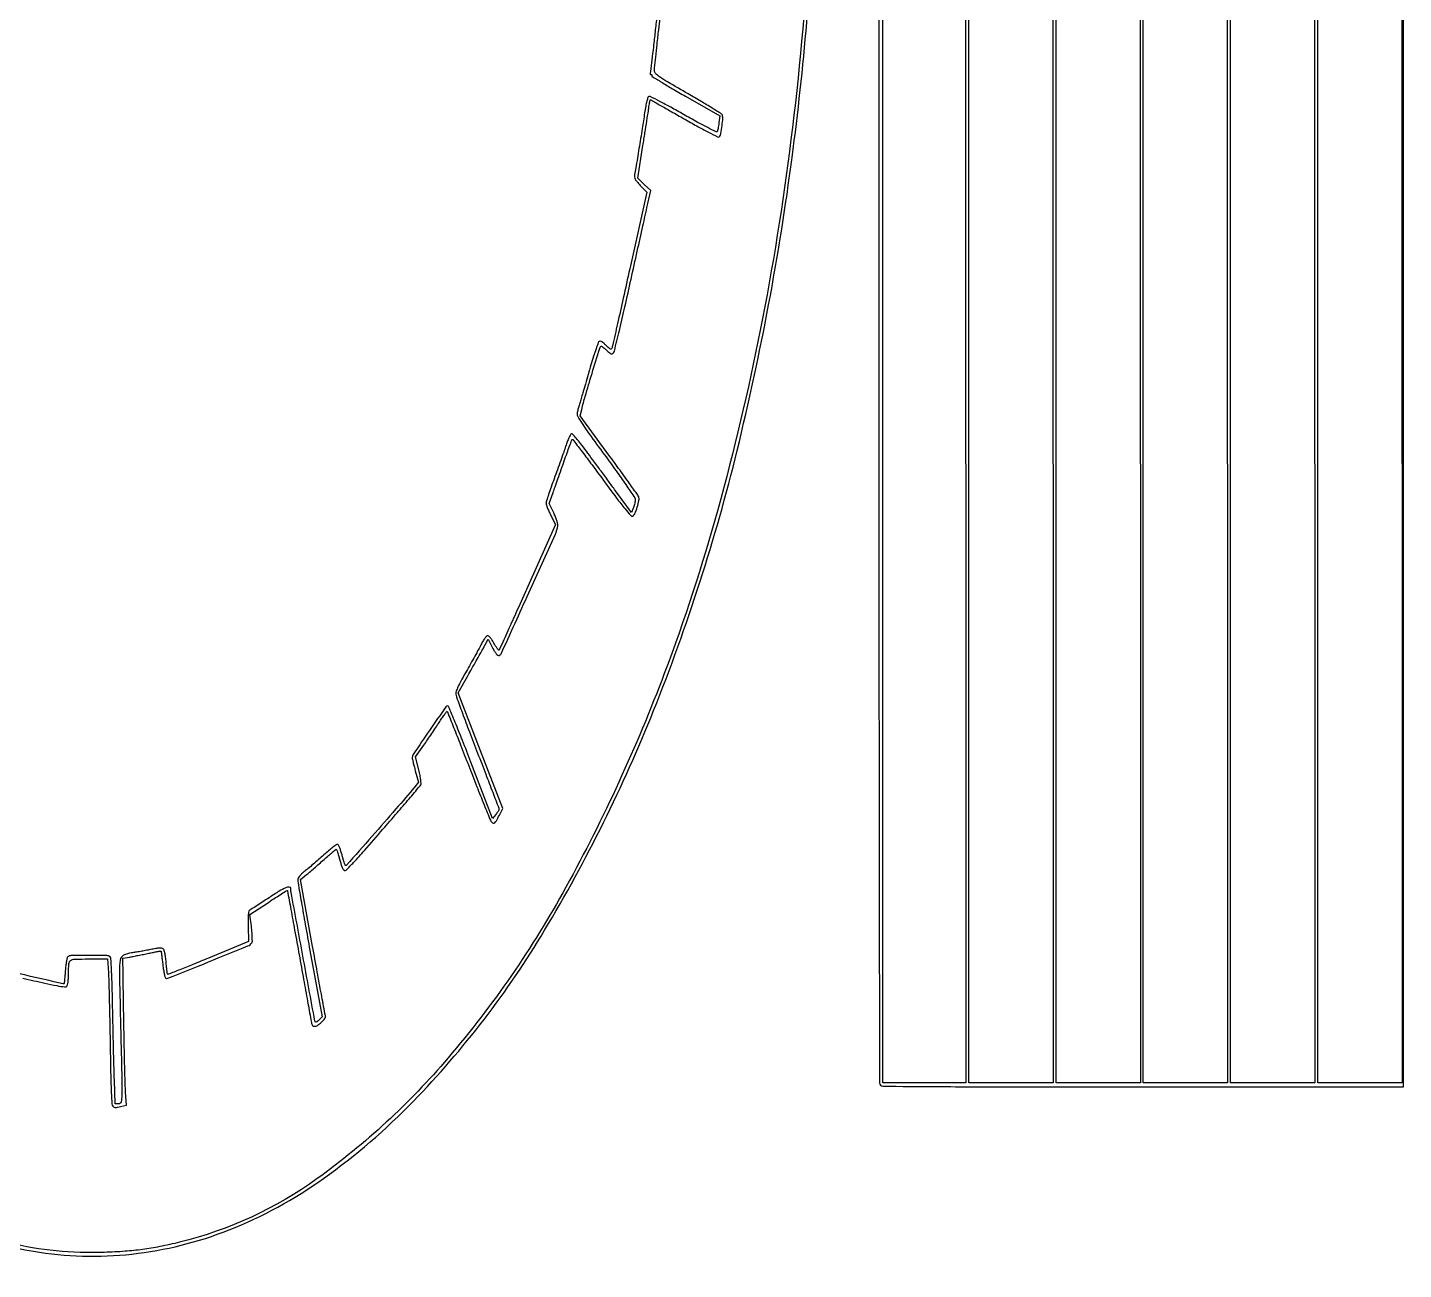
# Model space of a CAD drawing. Extents: x 0 to 4048, y 0 to 4048.
# Drawn here: x 3070 to 4048, y 0 to 883 of the extents above; entities that cross this region are included whole.
import ezdxf

# ---------------------------------------------------------------- set-up
doc = ezdxf.new("R2010")
doc.units = 0

msp = doc.modelspace()

# ---------------------------------------------------------------- linework, layer by layer
for points in [[(3676.581787, 1895.393011, 0.310012), (3675.508059, 1893.834125, 0.000032), (3675.250621, 1755.264546, 0.00041), (3675.040912, 1540.092981, 0.000039), (3675, 1013.593011, 0.000057), (3675.051057, 567.511111, 0.000283), (3675.250681, 316.231196, 0.00001), (3675.50375, 132.877573, 0.198548), (3676.2, 131.2, 0.197015), (3677.831644, 130.517159, 0.000218), (3716.250929, 130.253238, 0.001329), (3769.531928, 130.052056, 0.000279), (3862.7, 130), (4048, 130), (4048, 1894.5), (4048, 3659)], [(3026.20093, 25.550264, 0.044149), (3074, 13.085487, 0.069624), (3144.034313, 11.136001, 0.066417), (3213.117588, 28.322717, 0.060992), (3280.185656, 64.814658, 0.045187), (3344.233523, 119.915917, 0.05781), (3437.479935, 241.426226, 0.039421), (3514.90243, 397.595428, 0.035382), (3574.320317, 582.630616, 0.027296), (3613.40159, 791, 0.022582), (3629.9491, 983.681395, 0.022399), (3629.119737, 1177.594253, 0.022827), (3611.142496, 1366.831026, 0.025988), (3576.349844, 1545.5, 0.017365), (3543.105585, 1661.539393, 0.021825), (3503.985934, 1766.298988, 0.023533), (3458.952844, 1859.981622, 0.028756), (3407.928127, 1942.713735, 0.009849)], [(3412.442866, 1931.6114, -0.040514), (3478.568011, 1816.775059, -0.027901), (3535.080911, 1677.585177, -0.025907), (3579.83152, 1520.833731, -0.022601), (3610.56188, 1353, -0.01286), (3621.570458, 1253.491727, -0.01202), (3627.75406, 1151.281707, -0.011883), (3629.06183, 1047.680489, -0.011837), (3625.450747, 944, -0.016464), (3612.588432, 803.684968, -0.017767), (3590.721613, 668.069815, -0.018557), (3560.493645, 540.411111, -0.022809), (3522.532072, 424, -0.035263), (3452.646627, 272.153071, -0.050997), (3368.844006, 150.636059, -0.060107), (3275.764131, 64.77409, -0.096426), (3178, 19.610881, -0.010239), (3163.893159, 16.456016, -0.016016), (3151.629102, 14.382194, -0.015879), (3139.181111, 13.086331, -0.009838), (3124.5, 12.317842, -0.032212), (3090.200043, 13.408251, -0.033925), (3056.925154, 18.914963, -0.032911)], [(3532.750641, 967.664329, -0.000041), (3529.418986, 910.828768, -0.163935)], [(3531.557459, 908.334334, 0.000111), (3535.292883, 969.48405, 0.000216)], [(3066.5, 207.384257, 0.001876), (3082.126924, 203.789294, 0.009917), (3090.736361, 202.021394, 0.010329), (3096.267493, 201.11721, 0.235561), (3097.75, 201.610647, 0.136731), (3098.282075, 202.550751, 0.025288), (3098.666668, 204.521973, 0.022927), (3098.918998, 207.134839, 0.012608), (3099, 210.346784, -0.016339), (3099.238137, 217.632251, -0.221281), (3100.48404, 219.908025, -0.152911), (3103.254868, 220.859851, -0.006854), (3113.478168, 221), (3126.742358, 221), (3127.351469, 211.25, -0.008438), (3127.624263, 205.26075, -0.001014), (3127.976244, 192.037092, -0.001207), (3128.324775, 176.31795, -0.000993), (3128.623016, 159.535846, 0.001283), (3129.016919, 138.072858, 0.006275), (3129.423188, 125.938247, 0.00488), (3129.873045, 117.881668, 0.181933), (3130.616817, 116.240326, 0.092842), (3131.486485, 115.645042, 0.09333), (3132.511026, 115.406265, 0.059609), (3133.907062, 115.512886, 0.016934), (3136.030484, 116.008209), (3140.112785, 117.107458), (3139.573873, 126.303729, -0.008699), (3139.187477, 135.691323, -0.000815), (3138.676452, 158.800812, -0.001113), (3138.201659, 184.808859, -0.001225), (3137.85959, 210), (3137.731609, 221.5), (3142.615804, 222.382443, 0.003091), (3145.070087, 222.841552, 0.001108), (3148.562143, 223.525195, 0.001099), (3152.387662, 224.291671, 0.001301), (3156, 225.03349, -0.002596), (3159.274304, 225.697062, -0.004201), (3162.066721, 226.223559, -0.000869), (3164.517382, 226.659934, -0.234795), (3164.716496, 226.601218, -0.173218), (3164.81744, 226.407214, -0.000646), (3165.165632, 223.85228, -0.003237), (3165.539244, 220.942062, -0.002016), (3165.941454, 217.525213, 0.009088), (3166.400035, 214.053171, 0.012647), (3166.945273, 210.965561, 0.009121), (3167.50674, 208.434802, 0.138076), (3167.942572, 207.657428, 0.300235), (3169.70215, 207.296981, 0.000556), (3198.455352, 218.861584, 0.000934), (3226.597808, 230.278074, 0.143005), (3229.274474, 232.404493, 0.157997), (3229.696755, 233.760118, 0.010142), (3229.563671, 237.955631, 0.013761), (3229.152909, 243.110724, 0.009045), (3228.409926, 249.017784), (3227.90267, 252.535568), (3241.113071, 261.272714, -0.001889), (3246.192428, 264.604602, -0.003144), (3250.499724, 267.368438, -0.000399), (3254.331001, 269.788675, -0.38914), (3254.516857, 269.75493, -0.117257), (3254.619517, 269.522252, -0.000021), (3257.069987, 256.209261, -0.000485), (3259.768601, 241.46431, -0.000294), (3262.936803, 224, 0.000092), (3266.128941, 206.363168, 0.00014), (3268.906412, 191.057812, 0.000048), (3271.311799, 177.831053, 0.003768), (3271.706683, 175.75, 0.110609), (3272.569641, 173.793371, 0.247546), (3273.990568, 173.10741, 0.1421), (3276.038763, 173.781362, 0.035002), (3278.843252, 176.004015, 0.026227), (3280.219995, 177.400701, 0.049213), (3281.149761, 178.682839, 0.064924), (3281.627669, 179.815068, 0.139615), (3281.620444, 180.754015, -0.025388), (3281.290746, 182.13491, -0.000131), (3278.732444, 195.931876, -0.000588), (3275.841522, 211.648689, -0.000373), (3272.50763, 229.971521), (3263.906599, 277.443042), (3268.189119, 280.971521, 0.004532), (3270.380868, 282.810962, 0.001437), (3273.616743, 285.593197, 0.001434), (3277.206263, 288.715528, 0.001595), (3280.652386, 291.75, -0.002847), (3283.824496, 294.529126, -0.004508), (3286.577407, 296.870313, -0.001223), (3288.992204, 298.876713, -0.174448), (3289.334812, 299, -0.31953), (3289.582057, 298.824029, -0.00412), (3290.226142, 296.91535, -0.010063), (3290.92763, 294.624002, -0.006209), (3291.66464, 291.903318, 0.016113), (3292.476399, 289.125867, 0.021122), (3293.404543, 286.65111, 0.019225), (3294.324452, 284.694522, 0.151509), (3295.020527, 283.989015, 0.331827), (3296.407441, 284.197764, 0.006477), (3301.712286, 289.694215, 0.008688), (3309.415765, 298.176288, 0.001843), (3322.524132, 313.234891, 0.000732), (3332.544337, 324.866281, 0.001146), (3341.128175, 334.906343, 0.000292), (3348.604606, 343.702214, 0.04295), (3349.380292, 344.793222, 0.14749), (3349.649581, 345.896781, 0.019782), (3349.424776, 348.30477, 0.018955), (3348.877784, 351.480794, 0.009379), (3347.955986, 355.467683), (3345.651388, 364.64731), (3351.589136, 373.073655, 0.002977), (3354.225226, 376.862274, 0.0019), (3357.247473, 381.29753, 0.001908), (3360.177547, 385.668682, 0.003553), (3362.513443, 389.237084, -0.00453), (3364.4638, 392.203857, -0.007183), (3366.19343, 394.705194, -0.00247), (3367.715174, 396.817534, -0.233509), (3368.038658, 396.987084, -0.313116), (3368.337857, 396.789808, -0.000155), (3372.79437, 385.653985, -0.001902), (3377.722082, 373.192341, -0.001148), (3383.471903, 358.388184, 0.001879), (3389.285848, 343.483561, 0.00293), (3394.417868, 330.691926, 0.000843), (3398.961251, 319.610226, 0.098977), (3399.818959, 318.323898, 0.11932), (3401.002506, 317.601705, 0.265263), (3402.001037, 317.812675, 0.082523), (3403.135651, 319.2177, 0.007377), (3405.318031, 323.213522), (3407.802825, 327.927044), (3391.876488, 369.132394), (3375.950151, 410.337745), (3382.830907, 422.418872, 0.000826), (3385.743196, 427.551925, 0.0007), (3388.804111, 432.985514, 0.000706), (3391.579169, 437.944213, 0.001982), (3393.502879, 441.425431), (3397.294095, 448.350861), (3400.397048, 442.375587, 0.015077), (3401.838922, 439.792519, 0.036694), (3403.092496, 438.008918, 0.051267), (3404.164327, 436.943556, 0.231672), (3405, 436.75263, 0.232524), (3406.569919, 438.042085, 0.000224), (3426.232608, 481.395915, 0.000642), (3445.082305, 523.149317, 0.068067), (3446.845904, 529.127824, 0.098737), (3446.786925, 530.411691, 0.017693), (3446.125474, 532.72829, 0.018494), (3445.139572, 535.425058, 0.015777), (3443.907639, 538.190919), (3440.62347, 544.979633), (3443.429013, 552.739817, 0.001079), (3444.854528, 556.709579, 0.000357), (3446.929267, 562.539881, 0.000356), (3449.219773, 569.005703, 0.000404), (3451.405072, 575.20446, -0.001861), (3453.423609, 580.87742, -0.002918), (3455.205812, 585.738549, -0.000785), (3456.78963, 589.961515, -0.106655), (3457.083038, 590.416371, -0.452785), (3457.461109, 590.391786, -0.000423), (3463.449948, 582.589881, -0.003223), (3470.16506, 573.708498, -0.001923), (3478.045038, 563.060412, 0.002011), (3488.603297, 548.798469, 0.010427), (3494.63056, 541.066758, 0.009811), (3498.695242, 536.266607, 0.348107), (3500.043452, 536.023255, 0.172017), (3501.588677, 537.719985, 0.02314), (3503.27695, 542.320349, 0.024439), (3504.523841, 547.072757, 0.141701), (3504.334604, 549.631989, 0.065102), (3503.635221, 550.957986, 0.000743), (3497.83364, 559.138638, 0.002269), (3491.07046, 568.554497, 0.001477), (3483.17709, 579.371886), (3462.712773, 607.243772), (3463.852354, 611.871886, -0.010536), (3466.329805, 621.092061, -0.002117), (3471.1549, 637.391793, -0.000344), (3476.597804, 655.451524, -0.12362), (3477.313105, 656.646438, -0.314248), (3477.792102, 656.731843, -0.033149), (3478.845812, 656.157865, -0.031578), (3480.133086, 655.22286, -0.019616), (3481.524181, 653.976562, 0.011831), (3483.525484, 652.126618, 0.085654), (3484.63784, 651.442227, 0.194667), (3485.491229, 651.445513, 0.110688), (3486.350942, 652.044915, 0.126546), (3487.052912, 653.361888, 0.000632), (3490.596836, 668.053819, 0.002809), (3494.525038, 684.84494, 0.001769), (3498.933823, 704.5, -0.000093), (3503.343352, 724.471634, -0.000131), (3507.28126, 742.269369, -0.000075), (3510.611599, 757.291799, -0.001836), (3511.55228, 761.459554), (3512.920396, 767.419108), (3508.287885, 771.857835), (3503.655373, 776.296561), (3507.339973, 799.398281, 0.00052), (3508.796563, 808.592218, 0.000654), (3510.125416, 817.109182, 0.00052), (3511.223605, 824.257895, 0.005211), (3511.648211, 827.25, -0.007488), (3511.915108, 829.071104, -0.01224), (3512.202066, 830.604688, -0.005906), (3512.485234, 831.863503, -0.347482), (3512.657928, 832, -0.128834), (3512.949984, 831.923476, -0.000096), (3519.83629, 828.04706, -0.001085), (3527.511582, 823.702602, -0.000663), (3536.552751, 818.543184, 0.003939), (3545.663463, 813.422927, 0.006235), (3553.559669, 809.194286, 0.001992), (3560.413745, 805.667598, 0.212524), (3561.436363, 805.613954, 0.256655), (3562.432684, 806.79222, 0.011315), (3563.409378, 812.257891, 0.018121), (3564.055458, 817.709455, 0.075507), (3563.827994, 821.000647, 0.198568), (3563.219976, 821.867322, 0.001886), (3556.546348, 826.081342, 0.005923), (3548.723308, 830.851914, 0.003754), (3539.5, 836.234328, -0.001752), (3524.890461, 844.681719, -0.019016), (3519.144097, 848.330804, -0.050321), (3516.357818, 850.698503, -0.199083), (3515.5555, 852.7497, -0.019821), (3515.672331, 854.700598, -0.00066), (3516.452695, 862.418194, -0.001254), (3517.408736, 871.524759, -0.000873), (3518.531845, 881.801599), (3521.45269, 908.103198)], [(3517.261209, 891.255359, 0.002858), (3516.005344, 880.453975, -0.000954), (3514.790747, 869.649082, -0.001487), (3513.698742, 860.344293, -0.000406), (3512.716152, 852.237038, -0.052006), (3512.48989, 851.25, 0.075545), (3512.40372, 850.772272, 0.119439), (3512.490103, 850.367188, 0.145953), (3512.7335, 850.099396, 0.136648), (3513.090402, 850, -0.080234), (3513.44753, 849.942321, -0.158482), (3513.676391, 849.773837, -0.183982), (3513.742518, 849.523193, -0.112377), (3513.6422, 849.230085, 0.413823), (3513.75756, 848.739951, 0.001018), (3520.48052, 844.591453, 0.005033), (3528.258779, 839.920797, 0.003014), (3537.589778, 834.520156), (3562.01319, 820.580143), (3561.375938, 815.540072, -0.008636), (3561.086584, 813.531021, -0.010535), (3560.743947, 811.662746, -0.009182), (3560.395502, 810.110484, -0.070313), (3560.119343, 809.418213, -0.396492), (3559.387502, 809.195133, -0.003078), (3553.372252, 812.214744, -0.008024), (3545.901434, 816.175085, -0.003584), (3536.191967, 821.614559, 0.00385), (3527.16118, 826.66752, 0.006099), (3519.339148, 830.841999, 0.001911), (3512.544399, 834.329546, 0.212304), (3511.551095, 834.381233, 0.225583), (3510.891512, 833.68817, 0.016255), (3510.128094, 831.076673, 0.017834), (3509.337574, 827.47795, 0.007927), (3508.540875, 822.684888, -0.002043), (3506.820607, 811.525145, -0.001003), (3504.54428, 797.332974, -0.000623), (3502.290447, 783.567462, -0.009337), (3501.409101, 778.784097, 0.084286), (3501.356109, 777.164491, 0.088214), (3501.844996, 775.645803, 0.053392), (3503.059689, 773.847588, 0.012813), (3505.454656, 771.15193), (3510.053246, 766.235666), (3497.99212, 711.867833, -0.000254), (3493.327884, 690.893206, -0.000402), (3489.307653, 672.925734, -0.000083), (3485.753926, 657.115127, -0.01875), (3485.36488, 655.645302, -0.115714), (3484.896037, 654.838944, -0.309119), (3484.278414, 654.70463, -0.089288), (3483.29076, 655.328765, -0.007955), (3481.146437, 657.357008, 0.020657), (3479.518591, 658.820223, 0.043658), (3478.12247, 659.782799, 0.06049), (3476.997821, 660.252372, 0.210078), (3476.235147, 660.145329, 0.168132), (3475.596153, 659.361694, 0.004114), (3474.009783, 654.915307, 0.008481), (3472.261743, 649.59611, 0.005615), (3470.427346, 643.433624, -0.001149), (3468.501675, 636.746638, -0.001034), (3466.477273, 629.830502, -0.001036), (3464.636433, 623.636718, -0.003278), (3463.36802, 619.5, 0.004823), (3462.382732, 616.250882, 0.005402), (3461.498217, 613.103724, 0.004989), (3460.801115, 610.409655, 0.028575), (3460.528098, 608.959485, 0.169454), (3460.99375, 606.739605, 0.010937), (3464.578416, 601.076982, 0.009819), (3470.478307, 592.56085, 0.002087), (3481.099332, 577.984078, -0.003199), (3489.253866, 566.739959, -0.005342), (3495.953423, 557.161991, -0.001883), (3501.515059, 548.961047, -0.158743), (3501.923922, 547.524592, -0.037144), (3501.810012, 546.510077, -0.012894), (3501.50026, 545.069914, -0.012728), (3501.076201, 543.495461, -0.014469), (3500.588502, 542.011284), (3499.329159, 538.522568), (3487.884664, 554.011284, -0.000165), (3482.823342, 560.865882, -0.000112), (3477.063954, 568.674911, -0.000113), (3471.505712, 576.218291, -0.000226), (3467.119198, 582.179902, 0.006307), (3463.054519, 587.565651, 0.015204), (3459.878758, 591.417192, 0.011607), (3457.379595, 594.136992, 0.301368), (3456.452417, 594.343367, 0.181029), (3455.798776, 593.764754, 0.013269), (3454.712574, 591.580616, 0.017146), (3453.546758, 588.828354, 0.012096), (3452.419407, 585.663466, -0.004084), (3451.016598, 581.516227, -0.001376), (3448.905232, 575.491768, -0.001368), (3446.533462, 568.841455, -0.001568), (3444.229772, 562.5, 0.002712), (3442.104658, 556.60816, 0.003795), (3440.274256, 551.31875, 0.002297), (3438.788809, 546.85077, 0.049729), (3438.491006, 545.5, 0.10337), (3438.59338, 544.344766, 0.015384), (3439.343857, 542.118666, 0.016762), (3440.414327, 539.510352, 0.013736), (3441.7262, 536.797585), (3445.197726, 530.09517), (3425.440518, 485.797585, -0.000532), (3417.82045, 468.761388, -0.000862), (3411.301349, 454.294948, -0.000106), (3405.465705, 441.411778, -0.070386), (3405.051341, 440.759686, -0.44986), (3404.651428, 440.752202, -0.02407), (3403.735605, 441.848591, -0.024567), (3402.640194, 443.454406, -0.013711), (3401.459686, 445.506189, 0.019741), (3400.216667, 447.607594, 0.02724), (3398.928783, 449.381021, 0.026376), (3397.751855, 450.682184, 0.198362), (3397, 450.992214, 0.219385), (3396.209492, 450.627319, 0.020726), (3394.858466, 448.90429, 0.022895), (3393.333976, 446.565924, 0.014427), (3391.761957, 443.709501, -0.00546), (3389.853566, 440.08969, -0.002017), (3387.087997, 435.028916, -0.001999), (3384.024736, 429.52885, -0.002406), (3381.09977, 424.384249, 0.006835), (3377.905167, 418.647722, 0.018599), (3375.852713, 414.47633, 0.02454), (3374.654091, 411.395044, 0.101381), (3374.416305, 409.420459, 0.066397), (3374.877848, 407.305161, 0.001083), (3379.042915, 395.880432, 0.002801), (3383.996891, 382.6129, 0.001853), (3389.828492, 367.427819, -0.00076), (3395.644537, 352.381614, -0.001229), (3400.54191, 339.560544, -0.000166), (3404.865796, 328.145362, -0.092035), (3404.995033, 327.427819, -0.118782), (3404.867686, 326.911485, -0.017184), (3404.332046, 325.959778, -0.018667), (3403.605013, 324.860497, -0.014999), (3402.745033, 323.733128), (3400.5, 320.966255), (3385.086914, 360.983128, 0.002328), (3379.095136, 376.32614, 0.003826), (3373.865863, 389.245044, 0.000631), (3369.159013, 400.58166, 0.302775), (3368.531501, 401, 0.246292), (3367.198035, 400.300739, 0.000719), (3355.632941, 383.519397, 0.001316), (3344.460519, 367.16581, 0.113227), (3343.381579, 364.394104, 0.087103), (3343.404845, 363.56456, 0.005138), (3343.93692, 361.09348, 0.007629), (3344.649233, 358.152345, 0.005541), (3345.527931, 354.901019), (3347.856465, 346.64922), (3345.178232, 343.452979, -0.004044), (3331.749276, 327.687438, -0.002137), (3314.847216, 308.334293, -0.000133), (3296.61306, 287.646212, -0.365502), (3295.927875, 287.544576, -0.16898), (3295.597631, 287.95094, -0.005956), (3294.921322, 289.889211, -0.010451), (3294.187529, 292.237196, -0.007057), (3293.444759, 294.943233, 0.01358), (3292.663058, 297.652152, 0.01925), (3291.810996, 300.011337, 0.015663), (3290.987958, 301.872271, 0.191453), (3290.426498, 302.389832, 0.247951), (3289.635696, 302.294726, 0.008489), (3287.018438, 300.415287, 0.014156), (3283.941126, 297.987001, 0.009199), (3280.519514, 295.017575, -0.003006), (3276.831565, 291.736064, -0.002646), (3272.944683, 288.355491, -0.002659), (3269.406075, 285.343164, -0.008014), (3266.949866, 283.341076, 0.018144), (3264.700017, 281.430058, 0.042886), (3263.210489, 279.813903, 0.059464), (3262.343736, 278.368404, 0.101606), (3262.039404, 277, 0.04625), (3262.184263, 275.100469, 0.000437), (3264.541068, 261.322812, 0.001463), (3267.314244, 245.473681, 0.000946), (3270.61301, 227.141489), (3279.227422, 179.782978), (3277.141489, 177.697044, -0.022916), (3276.305401, 176.934275, -0.036669), (3275.519481, 176.372672, -0.042076), (3274.874447, 176.050645, -0.299593), (3274.548943, 176.117724, -0.151826), (3274.15195, 176.872798, -0.000026), (3265.618845, 223.071438, -0.000081), (3257.259825, 268.381833, -0.044678), (3257.002365, 271.143011, 0.413984), (3255.98062, 272.158061, 0.100293), (3253.393217, 271.625987, 0.038219), (3248.81455, 269.247332, 0.009044), (3241.578551, 264.572231, -0.002271), (3236.716945, 261.337031, -0.003324), (3232.406434, 258.537652, -0.001617), (3228.721798, 256.196179, -0.059201), (3227.820322, 255.76671, 0.255872), (3227.173394, 255.063124, 0.037339), (3226.83738, 253.079877, 0.023699), (3226.689077, 249.844051, 0.005498), (3226.757646, 244.396314), (3227.015291, 233.472755), (3198.474388, 221.602969, -0.001688), (3187.500522, 217.082473, -0.002783), (3178.192222, 213.345085, -0.000338), (3169.903134, 210.076854, -0.298492), (3169.507434, 210.159233, -0.163008), (3169.31875, 210.537946, -0.002776), (3169.005555, 212.870058, -0.006771), (3168.690235, 215.614228, -0.004415), (3168.397195, 218.789288, 0.012005), (3168.020731, 222.287155, 0.021986), (3167.52097, 225.110624, 0.0237), (3166.944147, 227.223211, 0.141977), (3166.310699, 228.157106, 0.135908), (3165.233718, 228.64137, 0.05117), (3163.568286, 228.724963, 0.031012), (3161.089201, 228.440856, 0.008367), (3157.204196, 227.682234, -0.005838), (3153.834493, 227.006523, -0.004258), (3150.075039, 226.331314, -0.004302), (3146.499404, 225.752121, -0.00945), (3143.753383, 225.384491, 0.096611), (3138.192238, 223.622638, 0.231425), (3135.755092, 220.183576, 0.04514), (3135.202116, 212.458176, 0.00115), (3135.939027, 177.472575, -0.000337), (3136.915772, 134.423866, -0.011014), (3136.9156, 124.004109, -0.051775), (3136.328398, 119.349854, -0.348636), (3134.627795, 118), (3132.255589, 118), (3131.640578, 134.75, -0.002368), (3131.360926, 143.496038, -0.000706), (3131.016174, 156.847904, -0.000708), (3130.671407, 171.844198, -0.000766), (3130.378581, 186.455631, 0.001959), (3130.026158, 202.168515, 0.005646), (3129.61612, 213.058405, 0.002574), (3129.171568, 221.271529, 0.19212), (3128.615798, 222.455631, 0.186181), (3126.30962, 223.38799, 0.003756), (3113.515384, 223.497238, 0.003752), (3100.72002, 223.414375, 0.186464), (3098.415234, 222.486662, 0.152053), (3097.959303, 221.685978, 0.011096), (3097.465373, 219.167307, 0.014687), (3097.02356, 216.078808, 0.010566), (3096.704953, 212.609715, -0.00302), (3096.442841, 209.189791, -0.004762), (3096.172269, 206.258876, -0.001377), (3095.906663, 203.722379, -0.171222), (3095.769942, 203.436608, -0.258541), (3095.273845, 203.294278, -0.00005), (3068.722871, 209.418826, -0.000522), (3044.330137, 215.074927, -0.018335)]]:
    msp.add_lwpolyline(points, format="xyb")
msp.add_lwpolyline([(3736.750566, 1013.25), (3737.001131, 133), (3707.500566, 133), (3678, 133), (3678, 1013.515105), (3678, 1894.030209), (3707.25, 1893.765105), (3736.5, 1893.5)], close=True)
for points in [[(3798.750566, 1013.25), (3799.001131, 133), (3769.000566, 133), (3739, 133), (3739, 1012.833333, -0.000073), (3739.048975, 1350.252655, -0.000121), (3739.200186, 1634.415811, -0.000001), (3739.400495, 1892.670531, -0.19871), (3739.681483, 1893.348149, -0.194533), (3740.32811, 1893.622402, -0.000715), (3748.701657, 1893.751657, -0.003565), (3758.238489, 1893.817224, -0.002214), (3769.431483, 1893.764816), (3798.5, 1893.5)], [(3860.750566, 1013.25), (3861.001131, 133), (3831.000566, 133), (3801, 133), (3801, 1012.833333, -0.000073), (3801.048975, 1350.252655, -0.000121), (3801.200186, 1634.415811, -0.000001), (3801.400495, 1892.670531, -0.19871), (3801.681483, 1893.348149, -0.194533), (3802.32811, 1893.622402, -0.000715), (3810.701657, 1893.751657, -0.003565), (3820.238489, 1893.817224, -0.002214), (3831.431483, 1893.764816), (3860.5, 1893.5)], [(3922.750566, 1013.25), (3923.001131, 133), (3893.000566, 133), (3863, 133), (3863, 1012.833333, -0.000073), (3863.048975, 1350.252655, -0.000121), (3863.200186, 1634.415811, -0.000001), (3863.400495, 1892.670531, -0.19871), (3863.681483, 1893.348149, -0.194533), (3864.32811, 1893.622402, -0.000715), (3872.701657, 1893.751657, -0.003565), (3882.238489, 1893.817224, -0.002214), (3893.431483, 1893.764816), (3922.5, 1893.5)], [(3984.750566, 1013.25), (3985.001131, 133), (3955.000566, 133), (3925, 133), (3925, 1012.833333, -0.000073), (3925.048975, 1350.252655, -0.000121), (3925.200186, 1634.415811, -0.000001), (3925.400495, 1892.670531, -0.19871), (3925.681483, 1893.348149, -0.194533), (3926.32811, 1893.622402, -0.000715), (3934.701657, 1893.751657, -0.003565), (3944.238489, 1893.817224, -0.002214), (3955.431483, 1893.764816), (3984.5, 1893.5)], [(4046.750566, 1013.25), (4047.001131, 133), (4017.000566, 133), (3987, 133), (3987, 1012.833333, -0.000073), (3987.048975, 1350.252655, -0.000121), (3987.200186, 1634.415811, -0.000001), (3987.400495, 1892.670531, -0.19871), (3987.681483, 1893.348149, -0.194533), (3988.32811, 1893.622402, -0.000715), (3996.701657, 1893.751657, -0.003565), (4006.238489, 1893.817224, -0.002214), (4017.431483, 1893.764816), (4046.5, 1893.5)]]:
    msp.add_lwpolyline(points, format="xyb", close=True)

doc.saveas('drawing.dxf')
